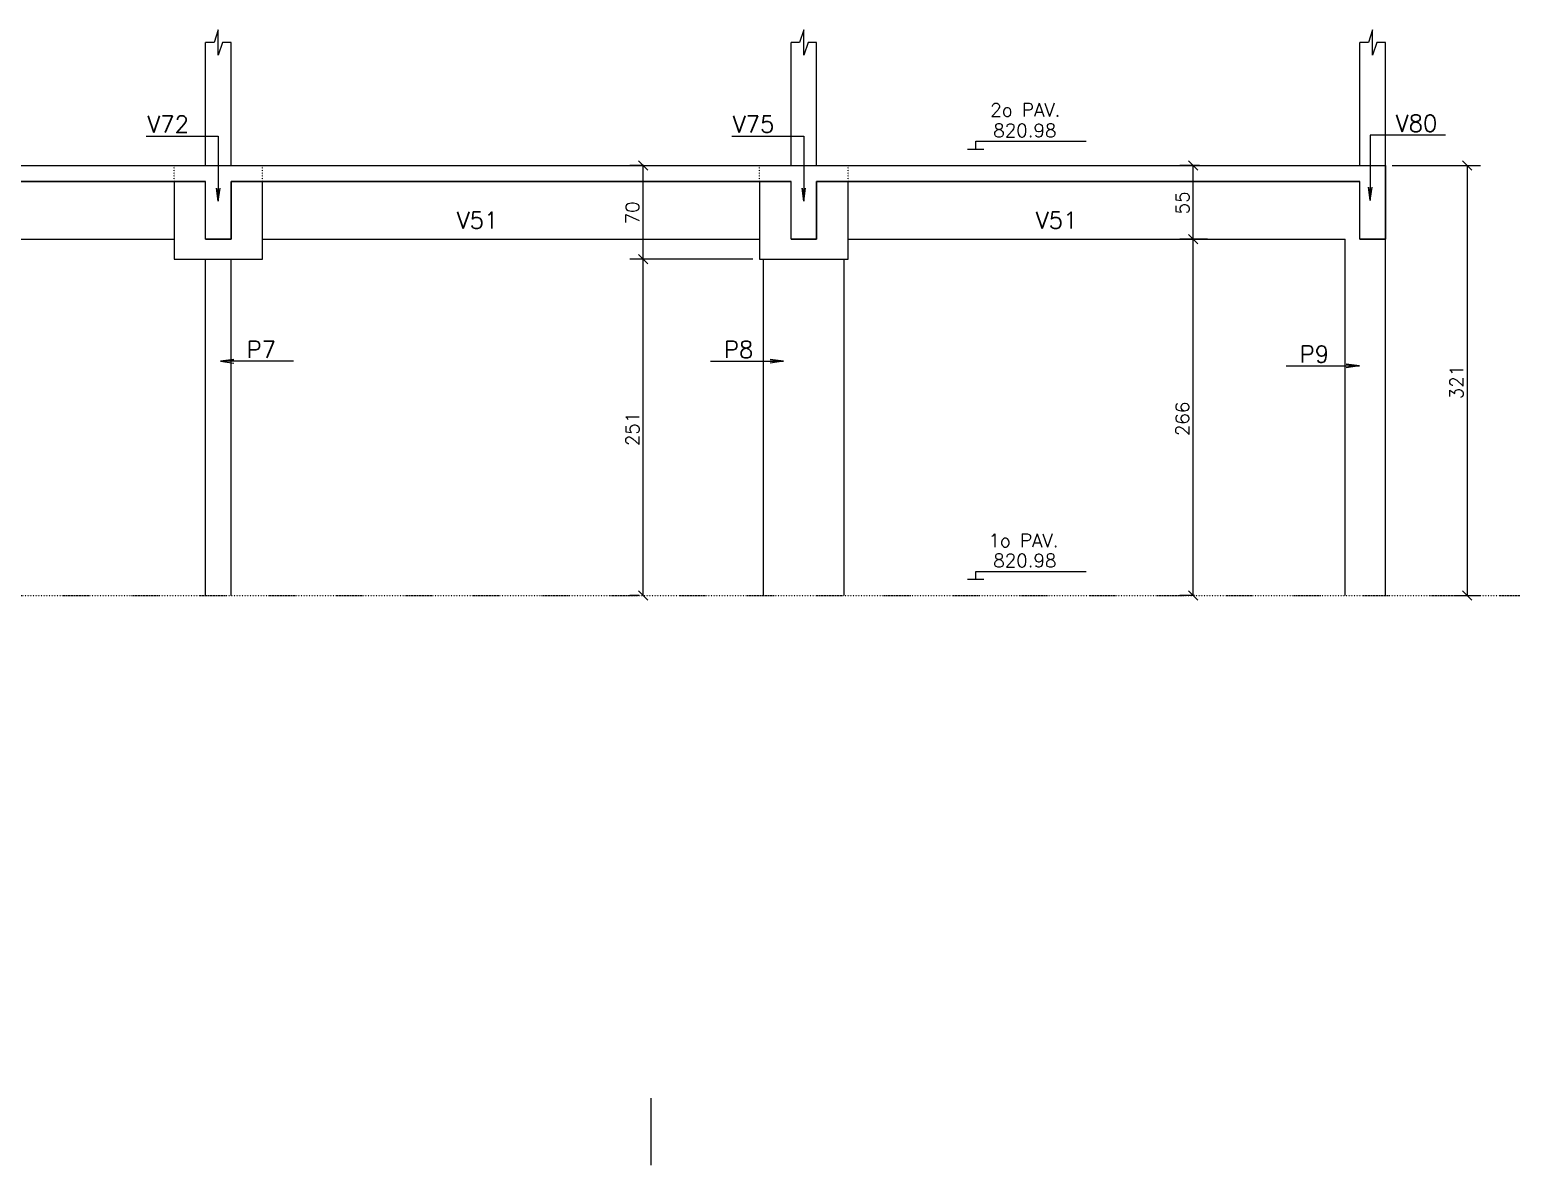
# Model space of a CAD drawing. Extents: x 2105 to 8289, y 869 to 3839.
# Drawn here: x 5248 to 6360, y 869 to 1716 of the extents above; entities that cross this region are included whole.
import ezdxf

# ---------------------------------------------------------------- set-up
doc = ezdxf.new("R2010")
doc.units = 0
doc.header["$MEASUREMENT"] = 0
doc.linetypes.add('ESTILO_TQS_0004', pattern=[2, 0.5, -0.4, 0.1, -0.4, 0.1, -0.5])
for name, color, linetype in [('2', 2, 'CONTINUOUS'), ('3', 3, 'CONTINUOUS'), ('6', 6, 'CONTINUOUS'), ('8', 8, 'CONTINUOUS'), ('9', 9, 'CONTINUOUS')]:
    doc.layers.add(name, color=color, linetype=linetype)
doc.styles.get("Standard").update_dxf_attribs({"font": 'ROMANS.SHX'})

msp = doc.modelspace()

# ---------------------------------------------------------------- linework, layer by layer
at = {"layer": '2', "linetype": 'Continuous'}
for p, q in [((5708.979188, 1611.423456), (5701.90812, 1618.494524)), ((6119.418262, 1611.423456), (6112.347194, 1618.494524)), ((6316.929339, 1618.494524), (6324.000407, 1611.423456)), ((6119.418262, 1556.423456), (6112.347194, 1563.494524)), ((6119.418262, 1556.423456), (6112.347194, 1563.494524)), ((5708.979188, 1541.423456), (5701.90812, 1548.494524)), ((5708.979188, 1541.423456), (5701.90812, 1548.494524)), ((5708.979188, 1290.423456), (5701.90812, 1297.494524)), ((6119.418262, 1290.423456), (6112.347194, 1297.494524)), ((6316.929339, 1297.494524), (6324.000407, 1290.423456))]:
    msp.add_line(p, q, dxfattribs=at)
at = {"layer": '3', "linetype": 'Continuous'}
for p, q in [((5378.86, 1614.95899), (5378.86, 1706.645501)), ((5397.86, 1614.95899), (5397.86, 1706.645501)), ((5815.86, 1614.95899), (5815.86, 1706.645501)), ((5834.86, 1614.95899), (5834.86, 1706.645501)), ((6240.36, 1614.95899), (6240.36, 1706.645501)), ((6259.36, 1614.95899), (6259.36, 1706.645501)), ((5959.617585, 1626.95899), (5947.617585, 1626.95899)), ((5953.617585, 1626.95899), (5953.617585, 1632.95899)), ((5953.617585, 1632.95899), (6036.191851, 1632.95899)), ((5355.36, 1602.95899), (5355.36, 1544.95899)), ((5421.36, 1544.95899), (5421.36, 1602.95899)), ((5792.36, 1602.95899), (5792.36, 1544.95899)), ((5858.36, 1544.95899), (5858.36, 1602.95899)), ((4984.36, 1559.95899), (5355.36, 1559.95899)), ((5421.36, 1559.95899), (5792.36, 1559.95899)), ((5858.36, 1559.95899), (6229.36, 1559.95899)), ((6229.36, 1293.95899), (6229.36, 1559.95899)), ((6259.36, 1293.95899), (6259.36, 1559.95899)), ((5355.36, 1544.95899), (5421.36, 1544.95899)), ((5378.86, 1293.95899), (5378.86, 1544.95899)), ((5397.86, 1293.95899), (5397.86, 1544.95899)), ((5792.36, 1544.95899), (5858.36, 1544.95899)), ((5795.36, 1293.95899), (5795.36, 1544.95899)), ((5855.36, 1293.95899), (5855.36, 1544.95899)), ((5959.617585, 1305.95899), (5947.617585, 1305.95899)), ((5953.617585, 1305.95899), (5953.617585, 1311.95899)), ((5953.617585, 1311.95899), (6036.191851, 1311.95899)), ((5711.102831, 918.92655), (5711.102831, 868.92705))]:
    msp.add_line(p, q, dxfattribs=at)
at = {"layer": '3', "linetype": 'ESTILO_TQS_0004'}
for p, q in [((5355.36, 1602.95899), (5355.36, 1614.95899)), ((5421.36, 1602.95899), (5421.36, 1614.95899)), ((5792.36, 1602.95899), (5792.36, 1614.95899)), ((5858.36, 1602.95899), (5858.36, 1614.95899)), ((2634.190269, 1293.95899), (6360.005132, 1293.95899))]:
    msp.add_line(p, q, dxfattribs=at)
at = {"layer": '6', "linetype": 'Continuous'}
for p, q in [((2769.36, 1614.95899), (6259.36, 1614.95899)), ((6259.36, 1559.95899), (6259.36, 1614.95899)), ((4960.86, 1602.95899), (5378.86, 1602.95899)), ((5378.86, 1559.95899), (5378.86, 1602.95899)), ((5397.86, 1559.95899), (5397.86, 1602.95899)), ((5397.86, 1602.95899), (5815.86, 1602.95899)), ((5815.86, 1559.95899), (5815.86, 1602.95899)), ((5834.86, 1559.95899), (5834.86, 1602.95899)), ((5834.86, 1602.95899), (6240.36, 1602.95899)), ((6240.36, 1559.95899), (6240.36, 1602.95899)), ((5378.86, 1559.95899), (5397.86, 1559.95899)), ((5815.86, 1559.95899), (5834.86, 1559.95899)), ((6240.36, 1559.95899), (6259.36, 1559.95899))]:
    msp.add_line(p, q, dxfattribs=at)
at = {"layer": '8', "linetype": 'Continuous'}
msp.add_lwpolyline([(2769.36, 1614.95899), (6259.36, 1614.95899), (6259.36, 1559.95899), (6240.36, 1559.95899), (6240.36, 1602.95899), (5834.86, 1602.95899), (5834.86, 1559.95899), (5815.86, 1559.95899), (5815.86, 1602.95899), (5397.86, 1602.95899), (5397.86, 1559.95899), (5378.86, 1559.95899), (5378.86, 1602.95899), (4960.86, 1602.95899)], dxfattribs=at)
at = {"layer": '9', "linetype": 'Continuous'}
for p, q in [((5705.842891, 1614.95899), (5695.443654, 1614.95899)), ((5705.443654, 1544.95899), (5705.443654, 1614.95899)), ((6120.579635, 1614.95899), (6105.882728, 1614.95899)), ((6115.882728, 1559.95899), (6115.882728, 1614.95899)), ((6264.36, 1614.95899), (6330.464873, 1614.95899)), ((6320.464873, 1614.95899), (6320.464873, 1293.95899)), ((6126.505364, 1559.95899), (6105.882728, 1559.95899)), ((6115.882728, 1293.95899), (6115.882728, 1559.95899)), ((5787.36, 1544.95899), (5695.443654, 1544.95899)), ((5705.443654, 1293.95899), (5705.443654, 1544.95899)), ((5702.42281, 1293.95899), (5695.443654, 1293.95899)), ((6116.834209, 1293.95899), (6105.882728, 1293.95899)), ((6312.074042, 1293.95899), (6330.464873, 1293.95899))]:
    msp.add_line(p, q, dxfattribs=at)
for points in [[(5397.86, 1706.645501), (5391.526655, 1706.645501), (5388.36, 1697.145501), (5388.36, 1716.1455), (5385.193327, 1706.645501), (5378.86, 1706.645501)], [(5834.86, 1706.645501), (5828.526655, 1706.645501), (5825.36, 1697.145501), (5825.36, 1716.1455), (5822.193327, 1706.645501), (5815.86, 1706.645501)], [(6259.36, 1706.645501), (6253.026655, 1706.645501), (6249.86, 1697.145501), (6249.86, 1716.1455), (6246.693327, 1706.645501), (6240.36, 1706.645501)], [(5334.596604, 1636.841578), (5388.337019, 1636.841578), (5388.337019, 1588.165682), (5387.031757, 1598.08013), (5388.337019, 1588.165682), (5389.642281, 1598.08013)], [(5771.596604, 1636.841578), (5825.337019, 1636.841578), (5825.337019, 1588.165682), (5824.031757, 1598.08013), (5825.337019, 1588.165682), (5826.642281, 1598.08013)], [(6304.257407, 1637.458834), (6248.140132, 1637.458834), (6248.140132, 1588.782938), (6246.83487, 1598.697386), (6248.140132, 1588.782938), (6249.445394, 1598.697386)], [(5444.526267, 1468.811948), (5389.927767, 1468.811948), (5399.842216, 1470.11721), (5389.927767, 1468.811948), (5399.842216, 1467.506686)], [(5755.623248, 1468.811948), (5810.221749, 1468.811948), (5800.3073, 1470.11721), (5810.221749, 1468.811948), (5800.3073, 1467.506686)], [(6185.418771, 1465.327753), (6240.017271, 1465.327753), (6230.102823, 1466.633015), (6240.017271, 1465.327753), (6230.102823, 1464.022491)]]:
    msp.add_lwpolyline(points, dxfattribs=at)

# ---------------------------------------------------------------- texts
at = {"layer": '2', "linetype": 'Continuous'}
for s, p in [('55', (6112.882728, 1578.45899)), ('70', (5702.443654, 1570.95899)), ('321', (6317.464873, 1440.45899)), ('266', (6112.882728, 1412.95899)), ('251', (5702.443654, 1405.45899))]:
    msp.add_text(s, height=10, rotation=90, dxfattribs=at).set_placement(p)
at = {"layer": '3', "linetype": 'Continuous'}
for s, height, p in [('2o PAV.', 10, (5964.502479, 1651.363937)), ('V72', 12.5, (5335.356445, 1639.517422)), ('V75', 12.5, (5772.356445, 1639.517422)), ('V80', 12.5, (6267.069877, 1640.134678)), ('820.98', 10, (5966.739603, 1636.08482)), ('V51', 12.5, (5566.362502, 1567.767487)), ('V51', 12.5, (5998.536057, 1567.767487)), ('P7', 12.5, (5409.471106, 1471.35134)), ('P8', 12.5, (5765.678409, 1471.35134)), ('P9', 12.5, (6195.473932, 1467.867145)), ('1o PAV.', 10, (5963.127686, 1330.084191)), ('820.98', 10, (5966.739603, 1315.08482))]:
    msp.add_text(s, height=height, dxfattribs=at).set_placement(p)

doc.saveas('drawing.dxf')
